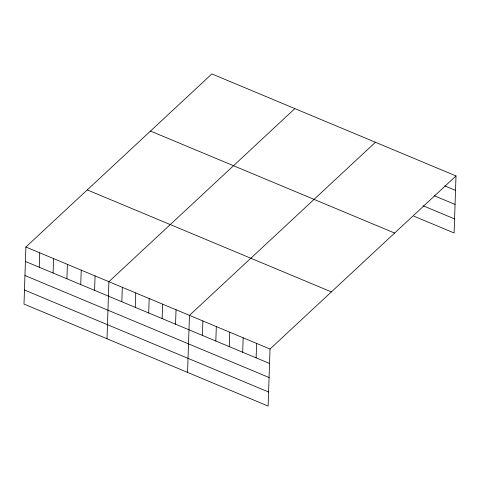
<?xml version="1.0" encoding="UTF-8"?>
<svg xmlns="http://www.w3.org/2000/svg" width="480" height="480" viewBox="0 0 480 480"><rect width="100%" height="100%" fill="white"/><g stroke="black" fill="none" stroke-linecap="round" stroke-linejoin="round"><path stroke-width="0.72" d="M25.89 247.026L24 304.068L268.128 406.074L270.024 349.026L456 175.932L211.872 73.926L25.89 247.026L270.024 349.026M39.246 267.24L39.726 252.804M53.082 273.018L53.562 258.582M66.918 278.796L67.392 264.366M80.748 284.58L81.228 270.144M94.584 290.358L95.064 275.922M107.004 338.754L108.894 281.706L294.876 108.606M121.842 301.746L122.322 287.316M135.27 307.356L135.75 292.926M148.698 312.966L149.178 298.536M162.126 318.576L162.606 304.146M175.554 324.186L176.034 309.756M187.566 372.414L189.456 315.366L375.438 142.266M202.41 335.406L202.884 320.976M215.832 341.022L216.312 326.586M229.26 346.632L229.74 332.196M242.688 352.242L243.168 337.806M256.116 357.852L256.596 343.416M456 175.932L454.11 232.974L413.826 216.144M444.78 185.874L455.52 190.362M434.244 195.732L455.052 204.426M423.018 205.728L454.572 218.916M150.498 131.046L394.626 233.052M87.264 189.9L331.392 291.906M25.416 261.456L269.544 363.462M24.948 275.52L269.076 377.52M24.468 290.01L268.596 392.01"/></g></svg>
